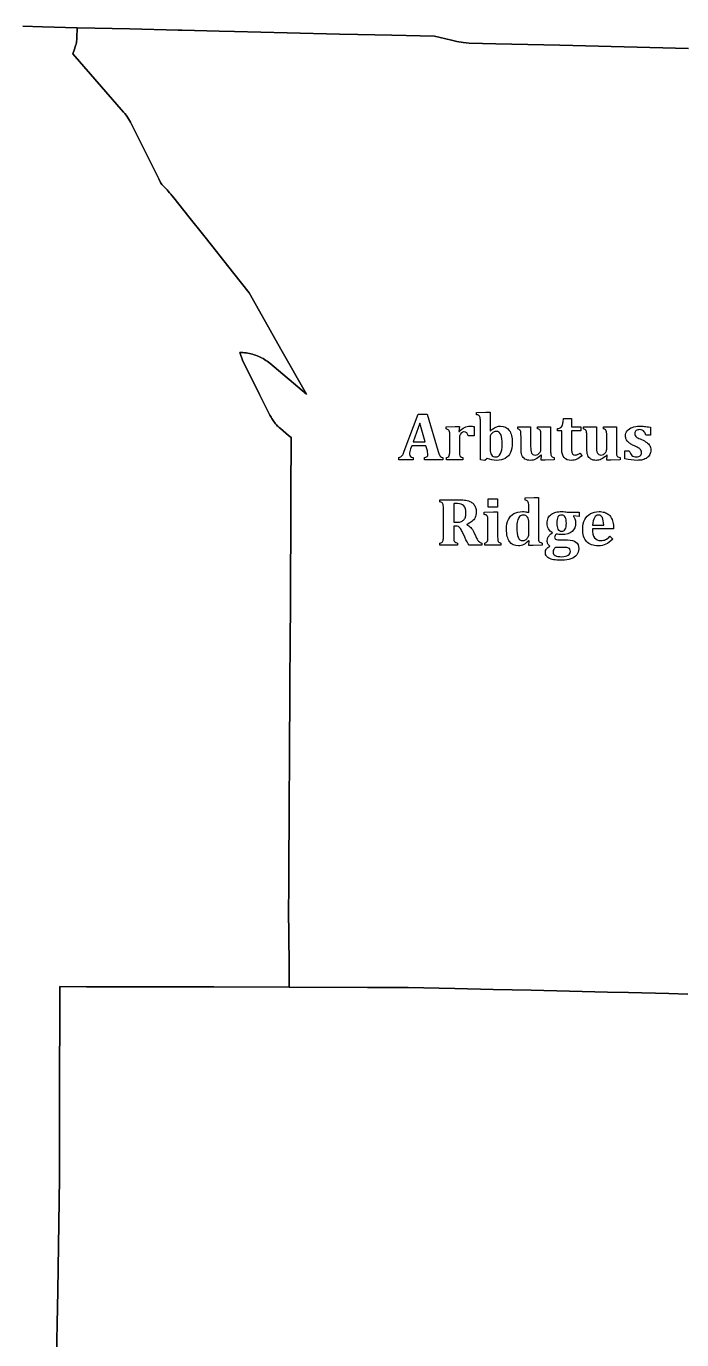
# Model space of a CAD drawing. Extents: x 0 to 800, y 146 to 730.
# Drawn here: x 288.4 to 362.1, y 302.6 to 450.2 of the extents above; entities that cross this region are included whole.
import ezdxf

# ---------------------------------------------------------------- set-up
doc = ezdxf.new("R2010")
doc.units = 0
doc.layers.get('0').update_dxf_attribs({"linetype": 'CONTINUOUS'})

msp = doc.modelspace()

# ---------------------------------------------------------------- linework, layer by layer
at = {"color": 1}
for points in [[(288, 450.209375), (290.1875, 450.14375), (294.103125, 450.04375), (294.046875, 448.896875), (294.046875, 448.81875), (294.04375, 448.740625), (294.0375, 448.653125), (294.028125, 448.565625), (294.015625, 448.478125), (294, 448.384375), (293.9625, 448.203125), (293.9375, 448.1125), (293.90625, 448.0125), (293.75, 447.53125), (293.61875, 447.121875), (299.309375, 440.56875), (299.45625, 440.390625), (299.596875, 440.20625), (299.73125, 440.015625), (299.859375, 439.821875), (299.98125, 439.621875), (300.09375, 439.41875), (300.209375, 439.2), (302.21875, 435.18125), (303.278125, 433.059375), (303.475, 432.675), (303.596875, 432.41875), (303.753125, 432.271875), (303.903125, 432.125), (304.05, 431.975), (304.19375, 431.821875), (304.3375, 431.665625), (304.475, 431.50625), (304.6125, 431.34375), (304.746875, 431.18125), (304.94375, 430.93125), (306.63125, 428.809375), (308.321875, 426.684375), (309.896875, 424.70625), (310.0125, 424.559375), (311.7, 422.4375), (313.41875, 420.275), (314.6, 418.190625), (317, 413.946875), (319.88125, 408.8625), (315.7375, 412.346875), (315.59375, 412.459375), (315.45, 412.56875), (315.3, 412.671875), (315.146875, 412.771875), (314.990625, 412.865625), (314.828125, 412.953125), (314.665625, 413.0375), (314.5, 413.1125), (314.33125, 413.184375), (314.159375, 413.25), (313.9875, 413.309375), (313.8125, 413.3625), (313.634375, 413.409375), (313.45625, 413.45), (313.275, 413.484375), (313.096875, 413.5125), (312.9125, 413.534375), (312.73125, 413.55), (312.55, 413.5625), (312.365625, 413.5625), (312.665625, 412.690625), (314.59375, 408.84375), (315.7625, 406.50625), (315.81875, 406.4), (315.8875, 406.275), (315.959375, 406.15), (316.0375, 406.028125), (316.115625, 405.909375), (316.20625, 405.7875), (316.296875, 405.66875), (316.390625, 405.553125), (316.490625, 405.440625), (316.59375, 405.33125), (316.7, 405.225), (316.81875, 405.1125), (316.94375, 405.00625), (317.86875, 404.228125), (318.146875, 403.990625), (318.1375, 402.003125), (318.128125, 399.7875), (318.11875, 397.56875), (318.109375, 395.3625), (318.1, 393.14375), (318.08125, 388.7), (318.065625, 386.484375), (318.028125, 379.8375), (318.015625, 377.61875), (318.003125, 375.403125), (317.990625, 373.190625), (317.978125, 370.971875), (317.965625, 368.7625), (317.953125, 366.546875), (317.940625, 364.328125), (317.925, 362.109375), (317.9125, 359.890625), (317.9, 357.68125), (317.8875, 355.459375), (317.875, 353.24375), (317.8625, 351.021875), (317.91875, 344.83125), (317.94375, 342.253125), (309.446875, 342.271875), (301.25625, 342.2875), (298.175, 342.296875), (295.153125, 342.303125), (292.1375, 342.3125), (292.125, 337.85625), (292.11875, 333.403125), (292.115625, 330.08125), (292.10625, 320.803125), (291.984375, 313.19375), (291.903125, 308.134375), (291.734375, 298.84375)], [(362.81875, 447.71875), (355.59375, 447.896875), (348.371875, 448.075), (341.153125, 448.246875), (338.15, 448.31875), (337.471875, 448.371875), (336.79375, 448.48125), (336.159375, 448.6375), (334.278125, 449.08125), (329.4875, 449.2), (325.653125, 449.290625), (323.5875, 449.340625), (317.690625, 449.48125), (311.796875, 449.621875), (310.0625, 449.6625), (305.9, 449.7625), (305.43125, 449.771875), (299.996875, 449.903125), (294.103125, 450.04375), (290.1875, 450.14375), (288, 450.209375)], [(362.759375, 341.48125), (360.615625, 341.53125), (356.078125, 341.6375), (353.734375, 341.69375), (349.44375, 341.790625), (345.146875, 341.896875), (340.85, 341.996875), (336.546875, 342.096875), (331.315625, 342.221875), (326.73125, 342.23125), (317.94375, 342.253125), (317.91875, 344.83125), (317.8625, 351.021875), (317.875, 353.24375), (317.8875, 355.459375), (317.9, 357.68125), (317.9125, 359.890625), (317.925, 362.109375), (317.940625, 364.328125), (317.953125, 366.546875), (317.965625, 368.7625), (317.978125, 370.971875), (317.990625, 373.190625), (318.003125, 375.403125), (318.015625, 377.61875), (318.028125, 379.8375), (318.065625, 386.484375), (318.08125, 388.7), (318.1, 393.14375), (318.109375, 395.3625), (318.11875, 397.56875), (318.128125, 399.7875), (318.1375, 402.003125), (318.146875, 403.990625), (317.86875, 404.228125), (316.94375, 405.00625), (316.81875, 405.1125), (316.7, 405.225), (316.59375, 405.33125), (316.490625, 405.440625), (316.390625, 405.553125), (316.296875, 405.66875), (316.20625, 405.7875), (316.115625, 405.909375), (316.0375, 406.028125), (315.959375, 406.15), (315.8875, 406.275), (315.81875, 406.4), (315.7625, 406.50625), (314.59375, 408.84375), (312.665625, 412.690625), (312.365625, 413.5625), (312.55, 413.5625), (312.73125, 413.55), (312.9125, 413.534375), (313.096875, 413.5125), (313.275, 413.484375), (313.45625, 413.45), (313.634375, 413.409375), (313.8125, 413.3625), (313.9875, 413.309375), (314.159375, 413.25), (314.33125, 413.184375), (314.5, 413.1125), (314.665625, 413.0375), (314.828125, 412.953125), (314.990625, 412.865625), (315.146875, 412.771875), (315.3, 412.671875), (315.45, 412.56875), (315.59375, 412.459375), (315.7375, 412.346875), (319.88125, 408.8625), (317, 413.946875), (314.6, 418.190625), (313.41875, 420.275), (311.7, 422.4375), (310.0125, 424.559375), (309.896875, 424.70625), (308.321875, 426.684375), (306.63125, 428.809375), (304.94375, 430.93125), (304.746875, 431.18125), (304.6125, 431.34375), (304.475, 431.50625), (304.3375, 431.665625), (304.19375, 431.821875), (304.05, 431.975), (303.903125, 432.125), (303.753125, 432.271875), (303.596875, 432.41875), (303.475, 432.675), (303.278125, 433.059375), (302.21875, 435.18125), (300.209375, 439.2), (300.09375, 439.41875), (299.98125, 439.621875), (299.859375, 439.821875), (299.73125, 440.015625), (299.596875, 440.20625), (299.45625, 440.390625), (299.309375, 440.56875), (293.61875, 447.121875), (293.75, 447.53125), (293.90625, 448.0125), (293.9375, 448.1125), (293.9625, 448.203125), (294, 448.384375), (294.015625, 448.478125), (294.028125, 448.565625), (294.0375, 448.653125), (294.04375, 448.740625), (294.046875, 448.81875), (294.046875, 448.896875), (294.103125, 450.04375), (299.996875, 449.903125), (305.43125, 449.771875), (305.9, 449.7625), (310.0625, 449.6625), (311.796875, 449.621875), (317.690625, 449.48125), (323.5875, 449.340625), (325.653125, 449.290625), (329.4875, 449.2), (334.278125, 449.08125), (336.159375, 448.6375), (336.79375, 448.48125)], [(336.79375, 448.48125), (337.471875, 448.371875), (338.15, 448.31875), (341.153125, 448.246875), (348.371875, 448.075), (355.59375, 447.896875), (362.81875, 447.71875)], [(291.734375, 298.84375), (291.903125, 308.134375), (291.984375, 313.19375), (292.10625, 320.803125), (292.115625, 330.08125), (292.11875, 333.403125), (292.125, 337.85625), (292.1375, 342.3125), (295.153125, 342.303125), (298.175, 342.296875), (301.25625, 342.2875), (309.446875, 342.271875), (317.94375, 342.253125), (326.73125, 342.23125), (331.315625, 342.221875), (336.546875, 342.096875), (340.85, 341.996875), (345.146875, 341.896875), (349.44375, 341.790625), (353.734375, 341.69375), (356.078125, 341.6375), (360.615625, 341.53125), (362.759375, 341.48125)]]:
    msp.add_lwpolyline(points, dxfattribs=at)
at = {"color": 7}
for points in [[(330.870984, 402.478752), (332.434736, 406.645), (333.435984, 406.645), (334.67348, 402.445)], [(339.004512, 406.570032), (339.004512, 406.817536), (340.05076, 406.870016), (340.512008, 406.870016), (340.512008, 404.721264), (340.516008, 404.717264)], [(348.762264, 406.157504), (349.658512, 406.157504), (349.658512, 405.22), (350.727264, 405.22), (350.727264, 404.751248), (349.658512, 404.751248), (349.658512, 403.06)], [(331.849744, 403.525), (333.199744, 403.525), (332.599744, 405.636248), (331.849744, 403.525)], [(335.565992, 404.964984), (335.565992, 405.219984), (336.593488, 405.249984), (337.065992, 405.249984), (337.013488, 404.683752)], [(337.013488, 404.683752), (337.062208, 404.672472)], [(338.73096, 405.231248), (338.73096, 404.196248), (338.052208, 404.196248)], [(340.186008, 401.653488), (339.908504, 401.439736), (339.428504, 401.507256), (339.428488, 405.576248)], [(343.617208, 404.972456), (343.61724, 405.22)], [(343.61724, 405.22), (345.075992, 405.22), (345.075992, 403.138752)], [(345.859704, 404.97248), (345.859704, 405.219976), (347.3222, 405.219976), (347.3222, 402.594976)], [(348.574744, 402.655), (348.574744, 404.751248), (348.105992, 404.751248), (348.105992, 405.01)], [(351.012128, 404.972456), (351.01224, 405.22)], [(351.01224, 405.22), (352.470992, 405.22), (352.470992, 403.138752)], [(353.254704, 404.97248), (353.254704, 405.219976), (354.7172, 405.219976), (354.7172, 402.594976)], [(358.538536, 405.160016), (358.538536, 404.286264), (358.043536, 404.286264)], [(333.308488, 403.086248), (331.70724, 403.086248), (331.583488, 402.73)], [(333.409744, 402.718752), (333.308488, 403.086248)], [(335.982184, 402.579984), (335.982184, 404.121232)], [(337.06592, 403.779984), (337.06592, 402.583736)], [(340.51224, 404.008752), (340.51224, 402.73)], [(343.992224, 402.763744), (343.992224, 404.13624)], [(346.234728, 402.688728), (346.234728, 404.136224)], [(351.387144, 402.763744), (351.387144, 404.13624)], [(353.629728, 402.688728), (353.629728, 404.136224)], [(331.85348, 401.747504), (331.85348, 401.5), (330.252232, 401.5), (330.252232, 401.747504)], [(335.209736, 401.747504), (335.209736, 401.5), (333.139736, 401.5), (333.139736, 401.747504)], [(337.463408, 401.747488), (337.463408, 401.499984), (335.614664, 401.499984), (335.614664, 401.747488)], [(347.73468, 401.751224), (347.73468, 401.499976), (346.71468, 401.466216), (346.260928, 401.466216), (346.294688, 402.006216), (346.249728, 402.017496)], [(350.618496, 402.264992), (350.854744, 401.95)], [(355.12968, 401.751224), (355.12968, 401.499976), (354.10968, 401.466216), (353.655928, 401.466216), (353.689688, 402.006216), (353.644648, 402.017496)], [(355.666024, 401.616296), (355.666024, 402.512552), (356.168488, 402.512504)], [(334.864832, 396.771248), (334.864832, 397.018752), (337.05108, 397.018752)], [(341.333488, 397.116248), (341.333488, 396.197496), (340.305992, 396.197496), (340.305992, 397.116248), (341.333488, 397.116248)], [(344.442208, 396.966472), (344.442208, 397.21772), (345.48096, 397.2702), (345.949712, 397.2702), (345.949744, 392.995)], [(335.266032, 392.841248), (335.266032, 396.073752)], [(336.42848, 396.5728), (336.428488, 396.572496)], [(336.428488, 396.572496), (336.428488, 394.487496), (336.799744, 394.487496)], [(339.863496, 395.364968), (339.863496, 395.619968), (340.894752, 395.649968), (341.363496, 395.649968), (341.363496, 392.98372)], [(344.865992, 395.578976), (344.865992, 395.920224)], [(349.189744, 395.620064), (350.543488, 395.620064), (350.543488, 395.117496)], [(336.646072, 394.048816), (336.428568, 394.048816), (336.428568, 392.841312)], [(337.891072, 394.243792), (337.891072, 394.206272)], [(340.279768, 392.98), (340.279768, 394.723752)], [(344.865992, 393.141248), (344.865992, 394.39)], [(348.01224, 394.416248), (348.01224, 394.416248)], [(350.543488, 395.117496), (349.90224, 395.188776), (349.88728, 395.147496)], [(352.039744, 394.153752), (353.288488, 394.153752)], [(337.66232, 392.79252), (337.369824, 393.433776)], [(338.678568, 393.37752), (338.914824, 392.86752)], [(354.398464, 393.748784), (352.020968, 393.748784)], [(353.997216, 392.912528), (354.300992, 392.582496)], [(336.833488, 391.9), (334.864744, 391.9), (334.864744, 392.147496)], [(336.833552, 392.14756), (336.833488, 391.9)], [(339.59732, 392.14752), (339.59732, 391.900024), (338.153568, 391.900024)], [(341.738464, 392.147504), (341.738464, 391.900008), (339.908464, 391.900008), (339.908488, 392.147496)], [(346.362224, 392.151248), (346.362224, 391.9), (345.342224, 391.86624), (344.888472, 391.86624), (344.922232, 392.40624), (344.865992, 392.41024)], [(347.877296, 391.66004), (347.87724, 391.66)], [(348.301024, 392.5038), (349.231024, 392.5038)], [(348.9498, 391.645), (348.3048, 391.645)]]:
    msp.add_lwpolyline(points, dxfattribs=at)
for points in [[(339.231384, 406.498752), (339.185144, 406.523712), (339.109512, 406.547472), (339.004512, 406.570032)], [(339.342008, 406.401248), (339.314488, 406.441248), (339.277608, 406.473728), (339.231384, 406.498752)], [(339.402008, 406.236248), (339.389528, 406.306248), (339.369528, 406.361248), (339.342008, 406.401248)], [(339.424488, 405.988752), (339.422088, 406.083744), (339.414488, 406.166248), (339.402008, 406.236248)], [(339.428488, 405.576248), (339.428488, 405.756248), (339.426888, 405.893744), (339.424488, 405.988752)], [(348.707864, 405.651248), (348.731624, 405.786248), (348.749704, 405.954992), (348.762264, 406.157504)], [(335.819112, 404.876856), (335.770392, 404.910616), (335.685992, 404.939976), (335.565992, 404.964984)], [(335.927864, 404.745608), (335.904104, 404.799368), (335.867864, 404.843104), (335.819112, 404.876856)], [(335.972824, 404.531856), (335.966424, 404.620608), (335.951544, 404.691856), (335.927864, 404.745608)], [(335.982184, 404.121232), (335.982184, 404.306232), (335.978984, 404.443104), (335.972824, 404.531856)], [(337.062208, 404.672472), (337.244704, 404.887464), (337.432208, 405.042464), (337.624712, 405.137472)], [(337.24408, 404.453112), (337.18784, 404.391832), (337.147832, 404.32936), (337.12408, 404.265608)], [(337.427832, 404.595608), (337.361592, 404.561848), (337.300328, 404.51436), (337.24408, 404.453112)], [(337.609712, 404.646248), (337.554672, 404.646248), (337.49408, 404.629368), (337.427832, 404.595608)], [(337.885336, 404.53), (337.816616, 404.60752), (337.724704, 404.646248), (337.609712, 404.646248)], [(337.624712, 405.137472), (337.817208, 405.232464), (338.02596, 405.279968), (338.25096, 405.279968)], [(338.052208, 404.196248), (338.009728, 404.341248), (337.95408, 404.452496), (337.885336, 404.53)], [(338.25096, 405.279968), (338.403456, 405.279968), (338.563456, 405.263728), (338.73096, 405.231248)], [(340.61724, 404.359376), (340.54724, 404.25312), (340.51224, 404.136248), (340.51224, 404.008752)], [(340.516008, 404.717264), (340.666008, 404.85476), (340.797256, 404.961008), (340.90976, 405.036008)], [(340.883488, 404.605), (340.775992, 404.54748), (340.68724, 404.465624), (340.61724, 404.359376)], [(341.209744, 404.691248), (341.099736, 404.691248), (340.990992, 404.662528), (340.883488, 404.605)], [(340.90976, 405.036008), (341.022256, 405.110968), (341.142256, 405.170384), (341.26976, 405.214136)], [(341.71224, 404.327504), (341.604736, 404.57), (341.43724, 404.691248), (341.209744, 404.691248)], [(341.26976, 405.214136), (341.397256, 405.257896), (341.533504, 405.279736), (341.678504, 405.279736)], [(341.678504, 405.279736), (342.123504, 405.279736), (342.457256, 405.122856), (342.67976, 404.809112)], [(342.67976, 404.809112), (342.902256, 404.49536), (343.013504, 404.025984), (343.013504, 403.400984)], [(343.784088, 404.912456), (343.742808, 404.934936), (343.687208, 404.954936), (343.617208, 404.972456)], [(343.881584, 404.837496), (343.857824, 404.865016), (343.825344, 404.889976), (343.784088, 404.912456)], [(343.937824, 404.745616), (343.924064, 404.779376), (343.905344, 404.810016), (343.881584, 404.837496)], [(343.969744, 404.63312), (343.962544, 404.6744), (343.951584, 404.71184), (343.937824, 404.745616)], [(343.986624, 404.458744), (343.982624, 404.533704), (343.977264, 404.591864), (343.969744, 404.63312)], [(343.992224, 404.13624), (343.992224, 404.27624), (343.990624, 404.383736), (343.986624, 404.458744)], [(346.080952, 404.876848), (346.035912, 404.910608), (345.9622, 404.942448), (345.859704, 404.97248)], [(346.180328, 404.751224), (346.159048, 404.801224), (346.125928, 404.843096), (346.080952, 404.876848)], [(346.223448, 404.543104), (346.216248, 404.631848), (346.201608, 404.701224), (346.180328, 404.751224)], [(346.234728, 404.136224), (346.23472, 404.31872), (346.230728, 404.454352), (346.223448, 404.543104)], [(348.105992, 405.01), (348.258488, 405.03496), (348.370992, 405.07248), (348.443488, 405.122504)], [(348.443488, 405.122504), (348.515968, 405.172504), (348.57224, 405.239368), (348.61224, 405.323128)], [(348.61224, 405.323128), (348.65224, 405.406872), (348.68408, 405.516248), (348.707864, 405.651248)], [(351.179008, 404.912456), (351.137728, 404.934936), (351.082128, 404.954936), (351.012128, 404.972456)], [(351.276504, 404.837496), (351.252744, 404.865016), (351.220264, 404.889976), (351.179008, 404.912456)], [(351.332744, 404.745616), (351.318984, 404.779376), (351.300264, 404.810016), (351.276504, 404.837496)], [(351.364664, 404.63312), (351.357464, 404.6744), (351.346504, 404.71184), (351.332744, 404.745616)], [(351.381544, 404.458744), (351.377544, 404.533704), (351.372184, 404.591864), (351.364664, 404.63312)], [(351.387144, 404.13624), (351.387144, 404.27624), (351.385544, 404.383736), (351.381544, 404.458744)], [(353.475952, 404.876848), (353.430992, 404.910608), (353.3572, 404.942448), (353.254704, 404.97248)], [(353.575328, 404.751224), (353.554048, 404.801224), (353.520928, 404.843096), (353.475952, 404.876848)], [(353.618448, 404.543104), (353.611248, 404.631848), (353.596608, 404.701224), (353.575328, 404.751224)], [(353.629728, 404.136224), (353.62972, 404.31872), (353.625728, 404.454352), (353.618448, 404.543104)], [(355.744792, 404.185), (355.744792, 404.41), (355.809832, 404.605), (355.939792, 404.77)], [(355.939792, 404.77), (356.069792, 404.935), (356.255416, 405.061248), (356.496664, 405.148752)], [(356.496664, 405.148752), (356.737912, 405.236248), (357.013536, 405.28), (357.323536, 405.28)], [(356.937288, 404.777536), (356.839784, 404.702496), (356.79104, 404.597528), (356.79104, 404.462536)], [(356.79104, 404.462536), (356.79104, 404.367528), (356.80856, 404.28628), (356.84352, 404.218784)], [(357.33104, 404.890032), (357.16604, 404.890032), (357.034784, 404.852512), (356.937288, 404.777536)], [(357.323536, 405.28), (357.50604, 405.28), (357.684784, 405.2728), (357.859792, 405.25752)], [(357.627288, 404.839392), (357.544784, 404.873152), (357.44604, 404.890032), (357.33104, 404.890032)], [(357.854168, 404.65752), (357.785368, 404.745016), (357.709784, 404.80564), (357.627288, 404.839392)], [(358.043536, 404.286264), (357.986016, 404.446264), (357.922912, 404.570016), (357.854168, 404.65752)], [(357.859792, 405.25752), (358.034784, 405.24248), (358.26104, 405.21), (358.538536, 405.160016)], [(337.0772, 404.072488), (337.07, 404.007448), (337.06592, 403.909984), (337.06592, 403.779984)], [(337.12408, 404.265608), (337.10032, 404.201848), (337.08472, 404.13748), (337.0772, 404.072488)], [(341.691616, 402.191872), (341.812864, 402.433128), (341.873488, 402.777496), (341.873488, 403.225)], [(341.873488, 403.225), (341.873488, 403.717496), (341.819728, 404.085), (341.71224, 404.327504)], [(343.013504, 403.400984), (343.013504, 402.968488), (342.947904, 402.606608), (342.816632, 402.31536)], [(345.075992, 403.138752), (345.075992, 402.898752), (345.083192, 402.711248), (345.098472, 402.576248)], [(349.658512, 403.06), (349.658512, 402.777496), (349.671632, 402.568752), (349.697872, 402.433752)], [(352.470992, 403.138752), (352.470992, 402.898752), (352.478192, 402.711248), (352.493472, 402.576248)], [(355.823512, 403.81), (355.771032, 403.922496), (355.744792, 404.047496), (355.744792, 404.185)], [(356.037264, 403.504376), (355.947264, 403.595624), (355.876016, 403.697496), (355.823512, 403.81)], [(356.354136, 403.258752), (356.232888, 403.331232), (356.127264, 403.41312), (356.037264, 403.504376)], [(356.742264, 403.06), (356.60476, 403.12), (356.475392, 403.186248), (356.354136, 403.258752)], [(357.26164, 402.799376), (357.160392, 402.865616), (356.987264, 402.952496), (356.742264, 403.06)], [(356.84352, 404.218784), (356.87856, 404.151264), (356.941024, 404.085656), (357.031024, 404.021904)], [(357.031024, 404.021904), (357.121024, 403.958144), (357.294768, 403.872528), (357.552272, 403.765032)], [(357.552272, 403.765032), (357.787272, 403.667528), (357.97852, 403.565656), (358.126024, 403.459408)], [(358.126024, 403.459408), (358.27352, 403.353152), (358.386024, 403.230656), (358.46352, 403.091904)], [(358.46352, 403.091904), (358.54104, 402.953152), (358.579768, 402.79128), (358.579776, 402.60628)], [(330.252232, 401.747504), (330.344736, 401.757504), (330.425984, 401.789984), (330.495984, 401.845)], [(330.495984, 401.845), (330.565984, 401.90004), (330.629736, 401.975), (330.687232, 402.07)], [(330.687232, 402.07), (330.744752, 402.165), (330.805984, 402.301248), (330.870984, 402.478752)], [(331.49724, 402.439376), (331.47476, 402.345624), (331.46348, 402.246248), (331.46348, 402.141248)], [(331.46348, 402.141248), (331.46348, 401.896248), (331.59348, 401.765), (331.85348, 401.747504)], [(331.583488, 402.73), (331.548528, 402.63), (331.519728, 402.533128), (331.49724, 402.439376)], [(333.139736, 401.747504), (333.269728, 401.762464), (333.365976, 401.798784), (333.42848, 401.856248)], [(333.495992, 402.358752), (333.478472, 402.453752), (333.449752, 402.573752), (333.409744, 402.718752)], [(333.42848, 401.856248), (333.49096, 401.913768), (333.522232, 401.995), (333.522232, 402.1)], [(333.522232, 402.1), (333.522232, 402.17752), (333.513512, 402.263752), (333.495992, 402.358752)], [(334.67348, 402.445), (334.72852, 402.257496), (334.774728, 402.124376), (334.812232, 402.045624)], [(334.812232, 402.045624), (334.849752, 401.966904), (334.89848, 401.903128), (334.95848, 401.854376)], [(334.95848, 401.854376), (335.01848, 401.805656), (335.102232, 401.77), (335.209736, 401.747504)], [(335.614664, 401.747488), (335.734664, 401.779968), (335.817784, 401.822448), (335.864032, 401.874984)], [(335.864032, 401.874984), (335.910272, 401.927464), (335.941552, 401.998736), (335.957784, 402.088736)], [(335.957784, 402.088736), (335.974024, 402.178736), (335.982184, 402.34248), (335.982184, 402.579984)], [(337.06592, 402.583736), (337.06592, 402.346232), (337.07464, 402.179984), (337.09216, 402.084984)], [(337.09216, 402.084984), (337.10968, 401.989984), (337.14464, 401.915608), (337.19716, 401.861856)], [(337.19716, 401.861856), (337.24964, 401.808096), (337.338408, 401.769984), (337.463408, 401.747488)], [(341.26976, 401.439736), (340.874752, 401.439736), (340.513504, 401.511016), (340.186008, 401.653488)], [(340.51224, 402.73), (340.51224, 402.422496), (340.56536, 402.195624), (340.671616, 402.049376)], [(340.671616, 402.049376), (340.777864, 401.903128), (340.94224, 401.83), (341.164744, 401.83)], [(341.164744, 401.83), (341.394736, 401.83), (341.57036, 401.950624), (341.691616, 402.191872)], [(342.22976, 401.659112), (341.969752, 401.512864), (341.649752, 401.439736), (341.26976, 401.439736)], [(342.816632, 402.31536), (342.685376, 402.024112), (342.489752, 401.80536), (342.22976, 401.659112)], [(344.097224, 402.02312), (344.027224, 402.214368), (343.992224, 402.46124), (343.992224, 402.763744)], [(344.440352, 401.58812), (344.2816, 401.686864), (344.167224, 401.831864), (344.097224, 402.02312)], [(345.075976, 401.439992), (344.810976, 401.439992), (344.599096, 401.489352), (344.440352, 401.58812)], [(345.627224, 401.567496), (345.44472, 401.482496), (345.260976, 401.439992), (345.075976, 401.439992)], [(345.098472, 402.576248), (345.113512, 402.441248), (345.142232, 402.334376), (345.184728, 402.255624)], [(345.184728, 402.255624), (345.227208, 402.176904), (345.279096, 402.119376), (345.340352, 402.083128)], [(345.340352, 402.083128), (345.401632, 402.046888), (345.47972, 402.028728), (345.574728, 402.028728)], [(345.574728, 402.028728), (345.667224, 402.028728), (345.76472, 402.057448), (345.867224, 402.114976)], [(346.249728, 402.017496), (346.017224, 401.802488), (345.80972, 401.652488), (345.627224, 401.567496)], [(345.867224, 402.114976), (345.96972, 402.172496), (346.0566, 402.253104), (346.127848, 402.356848)], [(346.127848, 402.356848), (346.199128, 402.4606), (346.23472, 402.571224), (346.234728, 402.688728)], [(347.3222, 402.594976), (347.3222, 402.404976), (347.3254, 402.266224), (347.33156, 402.178728)], [(347.33156, 402.178728), (347.33796, 402.091224), (347.3522, 402.021224), (347.37468, 401.968728)], [(347.37468, 401.968728), (347.39716, 401.916248), (347.4334, 401.873104), (347.483432, 401.839352)], [(347.483432, 401.839352), (347.533432, 401.805592), (347.617176, 401.776232), (347.73468, 401.751224)], [(348.850368, 401.741872), (348.666616, 401.943128), (348.574744, 402.247496), (348.574744, 402.655)], [(349.684744, 401.44), (349.31224, 401.44), (349.034112, 401.540624), (348.850368, 401.741872)], [(350.254744, 401.554376), (350.074736, 401.478136), (349.884736, 401.44), (349.684744, 401.44)], [(349.697872, 402.433752), (349.724112, 402.298752), (349.768512, 402.199376), (349.831, 402.135624)], [(349.831, 402.135624), (349.89348, 402.071864), (349.971, 402.04), (350.063496, 402.04)], [(350.063496, 402.04), (350.133496, 402.04), (350.196, 402.0464), (350.251, 402.05872)], [(350.251, 402.05872), (350.30604, 402.0712), (350.36412, 402.09368), (350.425376, 402.12624)], [(350.854744, 401.95), (350.634736, 401.762496), (350.434736, 401.630624), (350.254744, 401.554376)], [(350.425376, 402.12624), (350.486656, 402.15872), (350.551, 402.20496), (350.618496, 402.264992)], [(351.492144, 402.02312), (351.422144, 402.214368), (351.387144, 402.46124), (351.387144, 402.763744)], [(351.835272, 401.58812), (351.67652, 401.686864), (351.562144, 401.831864), (351.492144, 402.02312)], [(352.470896, 401.439992), (352.205896, 401.439992), (351.994016, 401.489352), (351.835272, 401.58812)], [(353.022144, 401.567496), (352.83964, 401.482496), (352.655896, 401.439992), (352.470896, 401.439992)], [(352.493472, 402.576248), (352.508512, 402.441248), (352.537232, 402.334376), (352.579728, 402.255624)], [(352.579728, 402.255624), (352.622208, 402.176904), (352.674096, 402.119376), (352.735352, 402.083128)], [(352.735352, 402.083128), (352.796632, 402.046888), (352.87472, 402.028728), (352.969728, 402.028728)], [(352.969728, 402.028728), (353.062224, 402.028728), (353.15972, 402.057448), (353.262224, 402.114976)], [(353.644648, 402.017496), (353.412144, 401.802488), (353.20464, 401.652488), (353.022144, 401.567496)], [(353.262224, 402.114976), (353.36472, 402.172496), (353.4516, 402.253104), (353.522848, 402.356848)], [(353.522848, 402.356848), (353.594128, 402.4606), (353.62972, 402.571224), (353.629728, 402.688728)], [(354.7172, 402.594976), (354.7172, 402.404976), (354.7204, 402.266224), (354.72656, 402.178728)], [(354.72656, 402.178728), (354.73296, 402.091224), (354.7472, 402.021224), (354.76968, 401.968728)], [(354.76968, 401.968728), (354.79216, 401.916248), (354.8284, 401.873104), (354.878424, 401.839352)], [(354.878424, 401.839352), (354.928424, 401.805592), (355.012176, 401.776232), (355.12968, 401.751224)], [(357.042272, 401.440048), (356.629768, 401.440048), (356.171024, 401.498768), (355.666024, 401.616296)], [(356.168488, 402.512504), (356.228488, 402.285), (356.323488, 402.114376), (356.453488, 402.000624)], [(356.453488, 402.000624), (356.583488, 401.886872), (356.75724, 401.83), (356.974744, 401.83)], [(356.974744, 401.83), (357.16224, 401.83), (357.304112, 401.87248), (357.400368, 401.957504)], [(357.666648, 401.509408), (357.477896, 401.463168), (357.269768, 401.440048), (357.042272, 401.440048)], [(357.479144, 402.591248), (357.435384, 402.663728), (357.362888, 402.73312), (357.26164, 402.799376)], [(357.400368, 401.957504), (357.496616, 402.042496), (357.544736, 402.166248), (357.544744, 402.328752)], [(357.544744, 402.328752), (357.544736, 402.431248), (357.522824, 402.518752), (357.479144, 402.591248)], [(358.152272, 401.72128), (358.017272, 401.62628), (357.855392, 401.555656), (357.666648, 401.509408)], [(358.467272, 402.08316), (358.392312, 401.936904), (358.287272, 401.81628), (358.152272, 401.72128)], [(358.579776, 402.60628), (358.579768, 402.403784), (358.542256, 402.229408), (358.467272, 402.08316)], [(337.05108, 397.018752), (337.34608, 397.018744), (337.596704, 396.998112), (337.802952, 396.956912)], [(344.70096, 396.880224), (344.65344, 396.912704), (344.567208, 396.941504), (344.442208, 396.966472)], [(335.087952, 396.686872), (335.034192, 396.718152), (334.959832, 396.746232), (334.864832, 396.771248)], [(335.207952, 396.565), (335.181712, 396.615), (335.141712, 396.655624), (335.087952, 396.686872)], [(335.256672, 396.37), (335.250272, 396.45), (335.234192, 396.514992), (335.207952, 396.565)], [(335.266032, 396.073752), (335.266032, 396.191248), (335.262832, 396.289992), (335.256672, 396.37)], [(336.852232, 396.58), (336.637232, 396.579992), (336.495984, 396.5776), (336.42848, 396.5728)], [(337.564736, 396.325), (337.404728, 396.494992), (337.167232, 396.579992), (336.852232, 396.58)], [(337.804736, 395.56), (337.804728, 395.899992), (337.724728, 396.154992), (337.564736, 396.325)], [(337.761616, 395.132496), (337.790336, 395.262496), (337.804736, 395.405), (337.804736, 395.56)], [(337.802952, 396.956912), (338.0092, 396.915632), (338.189824, 396.852536), (338.344832, 396.767536)], [(338.344832, 396.767536), (338.474824, 396.697536), (338.584824, 396.609408), (338.674832, 396.503168)], [(338.674832, 396.503168), (338.764824, 396.396912), (338.8342, 396.27316), (338.882952, 396.131912)], [(338.956072, 395.638792), (338.956064, 395.393784), (338.912952, 395.183784), (338.826696, 395.008792)], [(338.882952, 396.131912), (338.931672, 395.990664), (338.956072, 395.826288), (338.956072, 395.638792)], [(343.184112, 395.45524), (343.455368, 395.60524), (343.78224, 395.680232), (344.164744, 395.68024)], [(344.164744, 395.68024), (344.274736, 395.680232), (344.382864, 395.67304), (344.489112, 395.6596)], [(344.489112, 395.6596), (344.59536, 395.64584), (344.720992, 395.61896), (344.865992, 395.578976)], [(344.807832, 396.743352), (344.784072, 396.802072), (344.748472, 396.84772), (344.70096, 396.880224)], [(344.854712, 396.488352), (344.847512, 396.599592), (344.831592, 396.684592), (344.807832, 396.743352)], [(344.865992, 395.920224), (344.865992, 396.18772), (344.861992, 396.377096), (344.854712, 396.488352)], [(347.406616, 395.37632), (347.552864, 395.48132), (347.725368, 395.558192), (347.92412, 395.606944)], [(347.92412, 395.606944), (348.122864, 395.655664), (348.33724, 395.680064), (348.56724, 395.680064)], [(348.56724, 395.680064), (348.694736, 395.680056), (348.80724, 395.673664), (348.904744, 395.661344)], [(348.904744, 395.661344), (349.00224, 395.648864), (349.09724, 395.635104), (349.189744, 395.620064)], [(351.795992, 395.453128), (352.073488, 395.604368), (352.395992, 395.679992), (352.763488, 395.68)], [(352.763488, 395.68), (352.990992, 395.679992), (353.19036, 395.65376), (353.361616, 395.60128)], [(353.361616, 395.60128), (353.532864, 395.5488), (353.679736, 395.475656), (353.80224, 395.381904)], [(336.951696, 394.003776), (336.885456, 394.033776), (336.783568, 394.048736), (336.646072, 394.048816)], [(336.799744, 394.487496), (336.999736, 394.487496), (337.164736, 394.514376), (337.294744, 394.568128)], [(337.294744, 394.568128), (337.424736, 394.621888), (337.527864, 394.696872), (337.604112, 394.793128)], [(337.604112, 394.793128), (337.680352, 394.889368), (337.732864, 395.002496), (337.761616, 395.132496)], [(338.477944, 394.571912), (338.331696, 394.455664), (338.136064, 394.346288), (337.891072, 394.243792)], [(337.891072, 394.206272), (338.076064, 394.126272), (338.229192, 394.0194), (338.350448, 393.885648)], [(338.826696, 395.008792), (338.74044, 394.833784), (338.624192, 394.68816), (338.477944, 394.571912)], [(340.071624, 395.303128), (340.017864, 395.326888), (339.948496, 395.347528), (339.863496, 395.364968)], [(340.199128, 395.2), (340.167848, 395.24496), (340.125368, 395.27936), (340.071624, 395.303128)], [(340.262888, 395.02), (340.251608, 395.09496), (340.230408, 395.155), (340.199128, 395.2)], [(340.279768, 394.723752), (340.279768, 394.846248), (340.274168, 394.945), (340.262888, 395.02)], [(342.364744, 393.718992), (342.364744, 394.143984), (342.433464, 394.502112), (342.570992, 394.793368)], [(342.570992, 394.793368), (342.708488, 395.084608), (342.912864, 395.30524), (343.184112, 395.45524)], [(343.589112, 394.641248), (343.532872, 394.431248), (343.504736, 394.182496), (343.504744, 393.895)], [(343.840368, 395.123128), (343.729112, 395.011872), (343.645368, 394.851248), (343.589112, 394.641248)], [(344.239744, 395.29), (344.084736, 395.29), (343.951616, 395.2344), (343.840368, 395.123128)], [(344.71224, 395.068752), (344.609736, 395.216248), (344.45224, 395.29), (344.239744, 395.29)], [(344.865992, 394.39), (344.865992, 394.695), (344.814712, 394.921248), (344.71224, 395.068752)], [(346.935992, 394.37132), (346.935992, 394.603816), (346.977832, 394.803192), (347.061616, 394.969448)], [(347.085992, 393.7432), (346.985992, 393.921944), (346.935992, 394.13132), (346.935992, 394.37132)], [(347.061616, 394.969448), (347.145368, 395.135696), (347.260368, 395.27132), (347.406616, 395.37632)], [(348.145368, 395.078128), (348.056616, 394.934368), (348.01224, 394.713744), (348.01224, 394.416248)], [(348.01224, 394.416248), (348.01224, 394.101248), (348.05664, 393.866872), (348.145368, 393.713128)], [(348.555992, 395.293752), (348.370992, 395.293744), (348.234112, 395.221832), (348.145368, 395.078128)], [(348.962864, 395.051872), (348.874112, 395.21312), (348.738488, 395.293744), (348.555992, 395.293752)], [(348.95912, 393.696248), (349.050368, 393.838744), (349.095992, 394.056248), (349.095992, 394.348752)], [(349.095992, 394.348752), (349.095992, 394.656248), (349.051592, 394.890624), (348.962864, 395.051872)], [(350.131016, 394.423752), (350.131016, 393.988744), (349.999136, 393.658744), (349.735392, 393.433752)], [(349.88728, 395.147496), (349.95728, 395.077496), (350.0154, 394.981872), (350.061656, 394.860624)], [(350.061656, 394.860624), (350.107896, 394.739368), (350.131016, 394.593744), (350.131016, 394.423752)], [(350.925992, 393.737496), (350.925992, 394.142496), (351.001592, 394.491872), (351.152864, 394.785624)], [(351.152864, 394.785624), (351.304112, 395.079368), (351.518488, 395.301872), (351.795992, 395.453128)], [(352.24412, 394.997496), (352.130368, 394.802496), (352.06224, 394.521248), (352.039744, 394.153752)], [(352.703488, 395.29), (352.510992, 395.29), (352.357864, 395.192496), (352.24412, 394.997496)], [(353.138488, 395.008752), (353.048488, 395.196248), (352.903488, 395.29), (352.703488, 395.29)], [(353.288488, 394.153752), (353.278488, 394.536248), (353.228488, 394.821248), (353.138488, 395.008752)], [(353.80224, 395.381904), (353.924736, 395.288152), (354.025984, 395.175032), (354.105992, 395.042528)], [(354.105992, 395.042528), (354.200984, 394.885032), (354.27224, 394.705032), (354.319744, 394.502528)], [(354.319744, 394.502528), (354.369744, 394.295032), (354.395984, 394.043776), (354.398464, 393.748784)], [(335.204112, 392.348128), (335.230352, 392.399408), (335.247232, 392.464376), (335.254752, 392.543128)], [(335.254752, 392.543128), (335.261952, 392.621848), (335.266032, 392.721248), (335.266032, 392.841248)], [(336.428568, 392.841312), (336.428568, 392.653816), (336.437288, 392.52256), (336.454808, 392.44756)], [(337.144824, 393.838776), (337.082344, 393.918776), (337.017944, 393.973768), (336.951696, 394.003776)], [(337.369824, 393.433776), (337.28232, 393.623768), (337.20732, 393.758768), (337.144824, 393.838776)], [(338.153568, 391.900024), (338.008568, 392.100024), (337.844816, 392.39752), (337.66232, 392.79252)], [(338.350448, 393.885648), (338.471696, 393.751896), (338.581064, 393.58252), (338.678568, 393.37752)], [(338.914824, 392.86752), (339.019816, 392.640024), (339.124192, 392.4694), (339.227944, 392.355648)], [(340.255368, 392.488752), (340.271608, 392.578752), (340.279768, 392.742496), (340.279768, 392.98)], [(341.363496, 392.98372), (341.363496, 392.84372), (341.365096, 392.735592), (341.369096, 392.659344)], [(341.369096, 392.659344), (341.373096, 392.583104), (341.378456, 392.524344), (341.385976, 392.483096)], [(342.704112, 392.308992), (342.477864, 392.621488), (342.364744, 393.091488), (342.364744, 393.718992)], [(343.504744, 393.895), (343.504736, 393.402496), (343.558504, 393.035), (343.665992, 392.792496)], [(343.665992, 392.792496), (343.773488, 392.55), (343.940992, 392.428752), (344.168488, 392.428752)], [(344.489112, 392.509376), (344.59536, 392.563136), (344.684736, 392.645624), (344.75724, 392.756872)], [(344.75724, 392.756872), (344.82972, 392.86812), (344.865992, 392.996248), (344.865992, 393.141248)], [(345.949744, 392.995), (345.949736, 392.805), (345.952944, 392.666248), (345.959104, 392.578752)], [(345.959104, 392.578752), (345.965504, 392.491248), (345.979744, 392.421248), (346.002224, 392.368752)], [(346.943496, 392.425072), (346.943496, 392.542568), (346.967896, 392.652568), (347.016616, 392.755072)], [(347.016616, 392.755072), (347.065336, 392.857568), (347.130368, 392.950696), (347.211616, 393.034448)], [(347.528488, 393.310072), (347.333488, 393.420072), (347.185992, 393.564448), (347.085992, 393.7432)], [(347.211616, 393.034448), (347.292864, 393.118192), (347.398488, 393.210072), (347.528488, 393.310072)], [(347.963512, 393.163768), (347.838512, 393.051264), (347.776016, 392.930016), (347.776016, 392.800016)], [(347.776016, 392.800016), (347.776016, 392.725056), (347.791616, 392.667512), (347.822896, 392.627512)], [(347.822896, 392.627512), (347.854176, 392.587512), (347.907272, 392.556872), (347.982272, 392.53564)], [(348.571016, 393.096248), (348.323512, 393.096248), (348.121016, 393.118728), (347.963512, 393.163768)], [(347.982272, 392.53564), (348.057232, 392.51436), (348.16352, 392.5038), (348.301024, 392.5038)], [(348.145368, 393.713128), (348.234112, 393.559376), (348.373488, 393.482496), (348.563488, 393.482496)], [(348.563488, 393.482496), (348.735992, 393.482496), (348.867864, 393.553776), (348.95912, 393.696248)], [(349.735392, 393.433752), (349.47164, 393.208752), (349.083512, 393.096248), (348.571016, 393.096248)], [(351.366616, 392.318128), (351.072864, 392.636872), (350.925992, 393.11), (350.925992, 393.737496)], [(352.020968, 393.748784), (352.023368, 393.29628), (352.104088, 392.963152), (352.26284, 392.749408)], [(352.26284, 392.749408), (352.421592, 392.535656), (352.663464, 392.428784), (352.988464, 392.428784)], [(352.988464, 392.428784), (353.178464, 392.428784), (353.349712, 392.464384), (353.502216, 392.535656)], [(353.502216, 392.535656), (353.654712, 392.606936), (353.819712, 392.732528), (353.997216, 392.912528)], [(354.300992, 392.582496), (354.045984, 392.312496), (353.793488, 392.121248), (353.543488, 392.008752)], [(334.864744, 392.147496), (334.95724, 392.172456), (335.030368, 392.199336), (335.084112, 392.228128)], [(335.084112, 392.228128), (335.137872, 392.256848), (335.177864, 392.296848), (335.204112, 392.348128)], [(336.454808, 392.44756), (336.472328, 392.3726), (336.506088, 392.31256), (336.556056, 392.26756)], [(336.556056, 392.26756), (336.606056, 392.2226), (336.698552, 392.18256), (336.833552, 392.14756)], [(339.227944, 392.355648), (339.331688, 392.241896), (339.454816, 392.17252), (339.59732, 392.14752)], [(339.908488, 392.147496), (340.030992, 392.179976), (340.115368, 392.222456), (340.161616, 392.275)], [(340.161616, 392.275), (340.207856, 392.32748), (340.239136, 392.398752), (340.255368, 392.488752)], [(341.385976, 392.483096), (341.393176, 392.441816), (341.404056, 392.404936), (341.417816, 392.372464)], [(341.417816, 392.372464), (341.431576, 392.339984), (341.449656, 392.309984), (341.472216, 392.282464)], [(341.472216, 392.282464), (341.494696, 392.254944), (341.527176, 392.229984), (341.56972, 392.207504)], [(341.56972, 392.207504), (341.6122, 392.185024), (341.668464, 392.165024), (341.738464, 392.147504)], [(343.725992, 391.84024), (343.270992, 391.84024), (342.930368, 391.996488), (342.704112, 392.308992)], [(344.297864, 391.988368), (344.099112, 391.889616), (343.908488, 391.84024), (343.725992, 391.84024)], [(344.168488, 392.428752), (344.275992, 392.428752), (344.382864, 392.455632), (344.489112, 392.509376)], [(344.865992, 392.41024), (344.685992, 392.227736), (344.496616, 392.087112), (344.297864, 391.988368)], [(346.002224, 392.368752), (346.024704, 392.316272), (346.060944, 392.273128), (346.110976, 392.239376)], [(346.110976, 392.239376), (346.160976, 392.205616), (346.24472, 392.176256), (346.362224, 392.151248)], [(346.729776, 391.105072), (346.729776, 391.247576), (346.774816, 391.378824), (346.864776, 391.498824)], [(346.862896, 390.66632), (346.774152, 390.78132), (346.729776, 390.927576), (346.729776, 391.105072)], [(346.864776, 391.498824), (346.954776, 391.618824), (347.081024, 391.72132), (347.24352, 391.80632)], [(347.014776, 392.065072), (346.967256, 392.162568), (346.943496, 392.282568), (346.943496, 392.425072)], [(347.24352, 391.80632), (347.13852, 391.88128), (347.062272, 391.967568), (347.014776, 392.065072)], [(347.672864, 391.431248), (347.626624, 391.348752), (347.603504, 391.253752), (347.603504, 391.146248)], [(347.603504, 391.146248), (347.603504, 390.966248), (347.681664, 390.833128), (347.83788, 390.746872)], [(347.87724, 391.66), (347.78724, 391.59), (347.719112, 391.513752), (347.672864, 391.431248)], [(348.3048, 391.645), (348.122296, 391.645), (347.9798, 391.6498), (347.877296, 391.66004)], [(349.321048, 391.585), (349.233544, 391.625), (349.109792, 391.645), (348.9498, 391.645)], [(349.231024, 392.5038), (349.64852, 392.5038), (349.961024, 392.422544), (350.16852, 392.260048)], [(349.296632, 390.775), (349.460376, 390.88), (349.542256, 391.027504), (349.542256, 391.217496)], [(349.497296, 391.435), (349.467296, 391.495), (349.408544, 391.545), (349.321048, 391.585)], [(349.542256, 391.217496), (349.542256, 391.302504), (349.527216, 391.375), (349.497296, 391.435)], [(350.16852, 392.260048), (350.376024, 392.097544), (350.479768, 391.845048), (350.479776, 391.502544)], [(350.479776, 391.502544), (350.479768, 391.235048), (350.404176, 391.005048), (350.252896, 390.812544)], [(352.680992, 391.84), (352.098488, 391.84), (351.660368, 391.999376), (351.366616, 392.318128)], [(353.543488, 392.008752), (353.293488, 391.896248), (353.005992, 391.84), (352.680992, 391.84)], [(347.239776, 390.394448), (347.077272, 390.460688), (346.951648, 390.55132), (346.862896, 390.66632)], [(347.82852, 390.257568), (347.59852, 390.282608), (347.402272, 390.328208), (347.239776, 390.394448)], [(348.597272, 390.220048), (348.314776, 390.220048), (348.05852, 390.232528), (347.82852, 390.257568)], [(347.83788, 390.746872), (347.994128, 390.660624), (348.241008, 390.617504), (348.578504, 390.617496)], [(348.578504, 390.617496), (348.893504, 390.617504), (349.13288, 390.669976), (349.296632, 390.775)], [(349.602272, 390.37192), (349.319768, 390.270672), (348.984768, 390.220048), (348.597272, 390.220048)], [(350.252896, 390.812544), (350.101648, 390.620048), (349.884768, 390.473176), (349.602272, 390.37192)]]:
    msp.add_open_spline(points, degree=3, dxfattribs=at)

doc.saveas('drawing.dxf')
